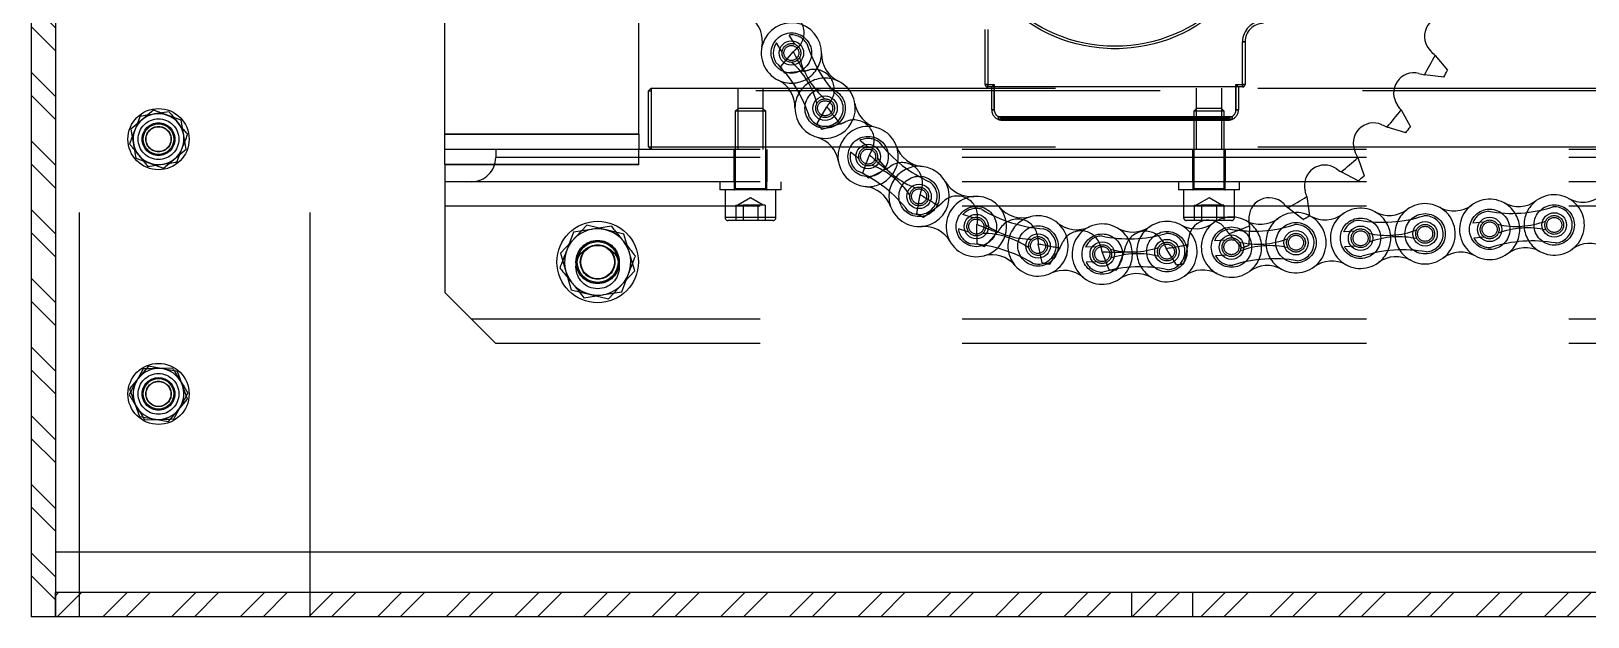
# Model space of a CAD drawing. Header units: metres. Extents: x 0 to 21025, y 0 to 14850.
# Drawn here: x 1870.8 to 2176.4, y 6190.9 to 6305.8 of the extents above; entities that cross this region are included whole.
import ezdxf

# ---------------------------------------------------------------- set-up
doc = ezdxf.new("R2010")
doc.units = ezdxf.units.M
doc.header["$LTSCALE"] = 25
doc.linetypes.add('HIDDEN2', pattern=[4.7625, 3.175, -1.5875])
for name, color, linetype in [('SHA', 7, 'Continuous'), ('SL4', 4, 'Continuous'), ('ST1', 7, 'HIDDEN2')]:
    doc.layers.add(name, color=color, linetype=linetype)

msp = doc.modelspace()

# ---------------------------------------------------------------- hatches: boundary and pattern name
at = {"layer": 'SHA'}
h = msp.add_hatch(dxfattribs=at)
h.set_pattern_fill('ANSI32', color=256, angle=90, style=0)
h.set_pattern_definition([(135, (-2913.5705, 2928.034), (-6.735192, -6.735192), []), (135, (-2913.5705, 2932.524), (-6.735192, -6.735192), [])])
h.paths.add_polyline_path([(1875.564, 6434.865), (1870.802, 6434.865), (1870.802, 6190.865), (1875.564, 6190.865)], flags=0)
h = msp.add_hatch(dxfattribs=at)
h.set_pattern_fill('ANSI32', color=256, style=0)
h.set_pattern_definition([(45, (-2913.5705, 2928.034), (-6.735192, 6.735192), []), (45, (-2909.08, 2928.034), (-6.735192, 6.735192), [])])
h.paths.add_polyline_path([(1875.564, 6190.865), (2875.564, 6190.865), (2875.564, 6195.628), (1875.564, 6195.628)], flags=0)

# ---------------------------------------------------------------- linework, layer by layer
at = {"layer": 'SL4'}
for p, q in [((1870.802, 6434.865), (1870.802, 6190.865)), ((1875.564, 6434.865), (1875.564, 6190.865)), ((2146.372, 6301.065), (2148.795, 6298.137)), ((2148.077, 6296.82), (2144.304, 6297.272)), ((1892.171, 6289.115), (1891.135, 6286.42)), ((1897.874, 6290.014), (1895.023, 6289.564)), ((2139.685, 6290.361), (2141.546, 6287.047)), ((2140.604, 6285.88), (2136.972, 6286.999)), ((1899.432, 6280.136), (1900.468, 6282.83)), ((1893.729, 6279.237), (1896.58, 6279.686)), ((2131.194, 6281.023), (2132.433, 6277.43)), ((2131.298, 6276.45), (2127.924, 6278.199)), ((2121.171, 6273.352), (2121.75, 6269.595)), ((2118.809, 6270.107), (2117.45, 6271.157)), ((1984.69, 6267.521), (1980.983, 6266.936)), ((1977.276, 6266.351), (1975.929, 6262.849)), ((1986.715, 6254.679), (1988.062, 6258.182)), ((1979.301, 6253.51), (1983.008, 6254.095)), ((1892.773, 6239.54), (1891.402, 6237)), ((1898.544, 6239.706), (1895.658, 6239.623)), ((1898.831, 6229.71), (1900.202, 6232.251)), ((1893.06, 6229.544), (1895.945, 6229.627)), ((1875.564, 6203.628), (2875.564, 6203.628)), ((1875.564, 6190.865), (1875.564, 6195.628)), ((2875.564, 6195.628), (1875.564, 6195.628)), ((1875.564, 6190.865), (1870.802, 6190.865)), ((2875.564, 6190.865), (1875.564, 6190.865))]:
    msp.add_line(p, q, dxfattribs=at)
for centre, radius in [((2020.026, 6301.541), 2.399), ((2026.64, 6290.699), 2.398), ((1895.802, 6284.625), 6), ((1895.802, 6284.625), 3), ((1895.802, 6284.625), 2.446), ((2035.084, 6281.213), 2.399), ((2045.086, 6273.386), 2.398), ((2169.75, 6267.79), 2.398), ((1981.996, 6260.515), 8), ((2056.325, 6267.472), 2.399), ((2131.74, 6265.174), 2.398), ((2144.41, 6266.046), 2.399), ((2157.08, 6266.918), 2.399), ((1981.996, 6260.515), 4), ((2068.439, 6263.659), 2.398), ((2081.039, 6262.07), 2.398), ((2093.73, 6262.557), 2.399), ((2106.4, 6263.43), 2.398), ((2119.07, 6264.302), 2.399), ((1981.996, 6260.515), 3.309), ((1895.802, 6234.625), 6), ((1895.802, 6234.625), 3), ((1895.802, 6234.625), 2.446)]:
    msp.add_circle(centre, radius, dxfattribs=at)
for centre, radius, start, end in [((2008.417, 6303.867), 5.92, 348.66756, 53.53418), ((2020.026, 6301.541), 5.92, 358.95319, 243.81981), ((2148.288, 6304.764), 4, 86.60088, 226.4608), ((2031.864, 6301.324), 5.92, 178.95319, 243.81981), ((2083.564, 6332.865), 70.4, 329.62961, 333.14635), ((2131.533, 6286.319), 20.92, 44.82005, 47.99733), ((2142.23, 6293.659), 4, 76.31516, 216.17508), ((2148.669, 6317.731), 20.92, 254.77863, 257.95591), ((2083.564, 6332.865), 73.9, 330.80648, 331.96948), ((2014.802, 6290.915), 5.92, 358.95319, 63.81981), ((2026.64, 6290.699), 5.92, 178.95319, 63.81981), ((2038.327, 6292.6), 5.92, 189.23882, 254.10544), ((1895.802, 6284.625), 5, 98.96103, 158.96103), ((1895.802, 6284.625), 5, 38.96103, 98.96103), ((2083.564, 6332.865), 70.4, 319.3439, 322.86063), ((2122.451, 6278.501), 20.92, 34.53434, 37.71162), ((1895.802, 6284.625), 5, 158.96103, 218.96103), ((1895.802, 6284.625), 5, 338.96103, 38.96103), ((2035.084, 6281.213), 5.92, 19.52446, 264.39108), ((2134.287, 6283.814), 4, 66.02945, 205.88937), ((2144.92, 6306.35), 20.92, 244.49292, 247.6702), ((2083.564, 6332.865), 73.9, 320.52077, 321.68376), ((1895.802, 6284.625), 5, 278.96103, 338.96103), ((2023.398, 6279.312), 5.92, 9.23882, 74.10544), ((2046.244, 6285.17), 5.92, 199.52446, 264.39108), ((1895.802, 6284.625), 5, 218.96103, 278.96103), ((2045.086, 6273.386), 5.92, 199.52446, 84.39108), ((2124.713, 6275.545), 4, 55.74373, 195.60365), ((2083.564, 6332.865), 70.4, 309.05818, 312.57492), ((2112.119, 6272.431), 20.92, 24.24862, 27.4259), ((2055.36, 6279.272), 5.92, 209.8101, 274.67672), ((2139.2, 6295.82), 20.92, 234.2072, 237.38448), ((2083.564, 6332.865), 73.9, 310.23506, 311.39805), ((2033.927, 6269.429), 5.92, 19.52446, 84.39108), ((2056.325, 6267.472), 5.92, 40.09574, 284.96236), ((2113.817, 6269.119), 4, 45.45802, 185.31794), ((2083.564, 6332.865), 70.4, 298.77247, 302.28921), ((2100.869, 6268.304), 20.92, 13.96291, 17.14019), ((2169.75, 6267.79), 5.92, 241.5043, 126.37092), ((2175.399, 6278.196), 5.92, 241.5043, 306.37092), ((2065.382, 6275.097), 5.92, 220.09574, 284.96236), ((2119.07, 6264.302), 5.92, 241.5043, 126.37092), ((2131.691, 6286.482), 20.92, 223.92149, 227.09877), ((2131.74, 6265.174), 5.92, 61.5043, 306.37092), ((2137.389, 6275.579), 5.92, 241.5043, 306.37092), ((2144.41, 6266.046), 5.92, 241.5043, 126.37092), ((2150.059, 6276.452), 5.92, 241.5043, 306.37092), ((2157.08, 6266.918), 5.92, 61.5043, 306.37092), ((2162.729, 6277.324), 5.92, 241.5043, 306.37092), ((1981.996, 6260.515), 6.5, 98.96103, 158.96103), ((1981.996, 6260.515), 6.5, 38.96103, 98.96103), ((2046.052, 6261.586), 5.92, 29.8101, 94.67672), ((2068.439, 6263.659), 5.92, 220.09574, 104.96236), ((2075.989, 6272.779), 5.92, 230.38137, 295.24799), ((2081.039, 6262.07), 5.92, 59.76485, 304.63147), ((2087.001, 6272.3), 5.92, 239.76485, 304.63147), ((2093.73, 6262.557), 5.92, 239.76485, 124.63147), ((2099.379, 6272.963), 5.92, 241.5043, 306.37092), ((2101.948, 6264.742), 4, 69.72803, 144.19633), ((2106.4, 6263.43), 5.92, 61.5043, 306.37092), ((2112.049, 6273.835), 5.92, 241.5043, 306.37092), ((2089.064, 6266.251), 20.92, 5.69277, 6.85447), ((2124.719, 6274.707), 5.92, 241.5043, 306.37092), ((1981.996, 6260.515), 6.5, 338.96103, 38.96103), ((2176.771, 6258.257), 5.92, 61.5043, 126.37092), ((1981.996, 6260.515), 6.5, 158.96103, 218.96103), ((2059.382, 6256.033), 5.92, 40.09574, 104.96236), ((2138.761, 6255.64), 5.92, 61.5043, 126.37092), ((2151.431, 6256.512), 5.92, 61.5043, 126.37092), ((2164.101, 6257.384), 5.92, 61.5043, 126.37092), ((1981.996, 6260.515), 6.5, 278.96103, 338.96103), ((2073.489, 6252.95), 5.92, 50.38137, 115.24799), ((2087.768, 6252.328), 5.92, 59.76485, 124.63147), ((2100.751, 6253.024), 5.92, 61.5043, 126.37092), ((2113.421, 6253.896), 5.92, 61.5043, 126.37092), ((2126.091, 6254.768), 5.92, 61.5043, 126.37092), ((1981.996, 6260.515), 6.5, 218.96103, 278.96103), ((1895.802, 6234.625), 5, 91.64558, 151.64558), ((1895.802, 6234.625), 5, 31.64558, 91.64558), ((1895.802, 6234.625), 5, 151.64558, 211.64558), ((1895.802, 6234.625), 5, 331.64558, 31.64558), ((1895.802, 6234.625), 5, 211.64558, 271.64558), ((1895.802, 6234.625), 5, 271.64558, 331.64558)]:
    msp.add_arc(centre, radius, start, end, dxfattribs=at)
for points, knots in [([(1895.023, 6289.564), (1894.955, 6289.554), (1893.992, 6289.402), (1893.049, 6289.253), (1892.171, 6289.115)], [0, 0, 0, 0, 0.07020058, 1, 1, 1, 1]), ([(1897.874, 6290.014), (1898.027, 6289.826), (1898.618, 6289.094), (1899.233, 6288.334), (1899.69, 6287.769)], [0, 0, 0, 0, 0.2575513, 1, 1, 1, 1]), ([(1891.135, 6286.42), (1891.11, 6286.356), (1890.76, 6285.447), (1890.417, 6284.555), (1890.099, 6283.726)], [0, 0, 0, 0, 0.0702006, 1, 1, 1, 1]), ([(1899.69, 6287.769), (1899.855, 6287.565), (1900.469, 6286.805), (1901.067, 6286.066), (1901.505, 6285.525)], [0, 0, 0, 0, 0.2686336, 1, 1, 1, 1]), ([(1900.468, 6282.83), (1900.493, 6282.894), (1900.843, 6283.804), (1901.186, 6284.696), (1901.505, 6285.525)], [0, 0, 0, 0, 0.0702006, 1, 1, 1, 1]), ([(1890.099, 6283.726), (1890.251, 6283.538), (1890.843, 6282.806), (1891.457, 6282.046), (1891.914, 6281.481)], [0, 0, 0, 0, 0.2575513, 1, 1, 1, 1]), ([(1891.914, 6281.481), (1892.079, 6281.277), (1892.693, 6280.517), (1893.291, 6279.778), (1893.729, 6279.237)], [0, 0, 0, 0, 0.2686336, 1, 1, 1, 1]), ([(1896.58, 6279.686), (1896.648, 6279.697), (1897.611, 6279.849), (1898.555, 6279.998), (1899.432, 6280.136)], [0, 0, 0, 0, 0.0702006, 1, 1, 1, 1]), ([(1980.983, 6266.936), (1980.895, 6266.922), (1979.644, 6266.725), (1978.417, 6266.531), (1977.276, 6266.351)], [0, 0, 0, 0, 0.07021477, 1, 1, 1, 1]), ([(1984.69, 6267.521), (1984.888, 6267.276), (1985.658, 6266.324), (1986.457, 6265.336), (1987.05, 6264.602)], [0, 0, 0, 0, 0.25755135, 1, 1, 1, 1]), ([(1987.05, 6264.602), (1987.265, 6264.337), (1988.063, 6263.349), (1988.841, 6262.388), (1989.41, 6261.684)], [0, 0, 0, 0, 0.2686336, 1, 1, 1, 1]), ([(1975.929, 6262.849), (1975.897, 6262.766), (1975.442, 6261.583), (1974.996, 6260.424), (1974.582, 6259.346)], [0, 0, 0, 0, 0.0702148, 1, 1, 1, 1]), ([(1988.062, 6258.182), (1988.094, 6258.265), (1988.549, 6259.448), (1988.995, 6260.607), (1989.41, 6261.684)], [0, 0, 0, 0, 0.0702148, 1, 1, 1, 1]), ([(1974.582, 6259.346), (1974.78, 6259.101), (1975.549, 6258.15), (1976.348, 6257.162), (1976.941, 6256.428)], [0, 0, 0, 0, 0.2575513, 1, 1, 1, 1]), ([(1976.941, 6256.428), (1977.156, 6256.163), (1977.955, 6255.175), (1978.732, 6254.213), (1979.301, 6253.51)], [0, 0, 0, 0, 0.2686336, 1, 1, 1, 1]), ([(1983.008, 6254.095), (1983.096, 6254.109), (1984.348, 6254.306), (1985.575, 6254.499), (1986.715, 6254.679)], [0, 0, 0, 0, 0.07021477, 1, 1, 1, 1]), ([(1895.658, 6239.623), (1895.59, 6239.621), (1894.615, 6239.593), (1893.66, 6239.566), (1892.773, 6239.54)], [0, 0, 0, 0, 0.07020058, 1, 1, 1, 1]), ([(1898.544, 6239.706), (1898.671, 6239.5), (1899.164, 6238.699), (1899.677, 6237.867), (1900.058, 6237.249)], [0, 0, 0, 0, 0.2575513, 1, 1, 1, 1]), ([(1891.402, 6237), (1891.369, 6236.94), (1890.906, 6236.082), (1890.452, 6235.241), (1890.031, 6234.46)], [0, 0, 0, 0, 0.0702006, 1, 1, 1, 1]), ([(1900.058, 6237.249), (1900.196, 6237.025), (1900.709, 6236.193), (1901.208, 6235.383), (1901.573, 6234.791)], [0, 0, 0, 0, 0.2686336, 1, 1, 1, 1]), ([(1890.031, 6234.46), (1890.158, 6234.253), (1890.651, 6233.452), (1891.164, 6232.62), (1891.545, 6232.002)], [0, 0, 0, 0, 0.2575513, 1, 1, 1, 1]), ([(1900.202, 6232.251), (1900.234, 6232.311), (1900.697, 6233.169), (1901.151, 6234.009), (1901.573, 6234.791)], [0, 0, 0, 0, 0.07020058, 1, 1, 1, 1]), ([(1891.545, 6232.002), (1891.683, 6231.779), (1892.195, 6230.947), (1892.695, 6230.137), (1893.06, 6229.544)], [0, 0, 0, 0, 0.2686336, 1, 1, 1, 1]), ([(1895.945, 6229.627), (1896.014, 6229.629), (1896.988, 6229.657), (1897.943, 6229.685), (1898.831, 6229.71)], [0, 0, 0, 0, 0.0702006, 1, 1, 1, 1])]:
    msp.add_open_spline(points, degree=3, knots=knots, dxfattribs=at)
at = {"layer": 'ST1'}
for p, q in [((1880.327, 6190.865), (1880.327, 6434.865)), ((1925.564, 6190.865), (1925.564, 6434.865)), ((1951.996, 6285.615), (1951.996, 6380.115)), ((1990.096, 6285.615), (1990.096, 6380.115)), ((2020.71, 6303.254), (2019.604, 6305.067)), ((2058.064, 6295.365), (2058.064, 6306.155)), ((2058.564, 6306.155), (2058.564, 6295.365)), ((2108.564, 6295.365), (2108.564, 6303.715)), ((2108.564, 6303.715), (2109.064, 6303.715)), ((2109.064, 6303.715), (2108.564, 6303.715)), ((2109.064, 6303.715), (2109.064, 6295.365)), ((2018.19, 6301.717), (2017.084, 6303.53)), ((2017.941, 6298.882), (2020.398, 6301.782)), ((2022.423, 6297.966), (2018.645, 6297.557)), ((1992.496, 6294.615), (1991.996, 6294.115)), ((1992.496, 6294.615), (1992.496, 6294.115)), ((1992.496, 6294.615), (2211.496, 6294.615)), ((2009.496, 6294.615), (2009.496, 6282.615)), ((2014.496, 6282.615), (2014.496, 6294.615)), ((2058.564, 6295.365), (2058.064, 6295.365)), ((2058.064, 6295.365), (2058.564, 6295.365)), ((2058.564, 6295.365), (2058.564, 6294.865)), ((2058.564, 6295.365), (2059.839, 6295.365)), ((2058.564, 6294.865), (2058.564, 6295.365)), ((2059.339, 6294.865), (2058.564, 6294.865)), ((2059.839, 6295.365), (2059.339, 6294.865)), ((2059.339, 6290.405), (2059.339, 6294.865)), ((2059.839, 6294.865), (2059.339, 6294.865)), ((2059.839, 6295.365), (2059.839, 6290.405)), ((2059.839, 6290.405), (2059.839, 6294.865)), ((2107.289, 6294.865), (2059.839, 6294.865)), ((2099.496, 6294.615), (2099.496, 6282.615)), ((2104.496, 6282.615), (2104.496, 6294.615)), ((2107.289, 6290.405), (2107.289, 6295.365)), ((2107.289, 6295.365), (2107.789, 6294.865)), ((2107.289, 6295.365), (2108.564, 6295.365)), ((2107.289, 6294.865), (2107.289, 6290.405)), ((2107.789, 6294.865), (2107.289, 6294.865)), ((2107.789, 6294.865), (2107.789, 6290.405)), ((2108.564, 6294.865), (2107.789, 6294.865)), ((2108.564, 6295.365), (2109.064, 6295.365)), ((2108.564, 6295.365), (2108.564, 6294.865)), ((2109.064, 6295.365), (2108.564, 6295.365)), ((2108.564, 6294.865), (2108.564, 6295.365)), ((1991.996, 6294.115), (1992.496, 6294.115)), ((1991.996, 6283.115), (1991.996, 6294.115)), ((1992.496, 6294.115), (1992.496, 6283.115)), ((2211.496, 6294.115), (1992.496, 6294.115)), ((1894.799, 6290.311), (1890.376, 6286.6)), ((1900.224, 6288.336), (1894.799, 6290.311)), ((1901.227, 6282.651), (1900.224, 6288.336)), ((2009.55, 6290.665), (2008.996, 6290.111)), ((2014.996, 6290.111), (2008.996, 6290.111)), ((2008.996, 6290.111), (2008.996, 6274.915)), ((2014.441, 6290.665), (2009.55, 6290.665)), ((2014.996, 6290.111), (2014.441, 6290.665)), ((2014.996, 6274.915), (2014.996, 6290.111)), ((2025.064, 6287.711), (2026.963, 6291.003)), ((2059.839, 6290.405), (2059.339, 6290.405)), ((2059.839, 6290.405), (2059.339, 6290.405)), ((2059.339, 6290.405), (2059.839, 6290.405)), ((2059.339, 6290.405), (2059.839, 6290.405)), ((2106.587, 6288.546), (2060.541, 6288.546)), ((2060.541, 6288.546), (2060.542, 6288.545)), ((2060.657, 6289.045), (2106.472, 6289.045)), ((2061.117, 6288.382), (2106.011, 6288.382)), ((2061.119, 6288.382), (2061.117, 6288.382)), ((2061.119, 6288.382), (2106.03, 6288.382)), ((2105.944, 6288.882), (2061.184, 6288.882)), ((2061.184, 6288.882), (2105.944, 6288.882)), ((2099.55, 6290.665), (2098.996, 6290.111)), ((2104.996, 6290.111), (2098.996, 6290.111)), ((2098.996, 6290.111), (2098.996, 6274.915)), ((2104.441, 6290.665), (2099.55, 6290.665)), ((2104.996, 6290.111), (2104.441, 6290.665)), ((2104.996, 6274.915), (2104.996, 6290.111)), ((2106.011, 6288.382), (2106.009, 6288.382)), ((2106.586, 6288.545), (2106.587, 6288.546)), ((2107.289, 6290.405), (2107.789, 6290.405)), ((2107.289, 6290.405), (2107.789, 6290.405)), ((2107.789, 6290.405), (2107.289, 6290.405)), ((2107.789, 6290.405), (2107.289, 6290.405)), ((1890.376, 6286.6), (1891.379, 6280.914)), ((1990.096, 6285.615), (1951.996, 6285.615)), ((1951.996, 6285.615), (1951.996, 6285.585)), ((1951.996, 6279.645), (1951.996, 6285.585)), ((1951.996, 6285.585), (1990.096, 6285.585)), ((1990.096, 6285.615), (1990.096, 6285.585)), ((1990.096, 6285.585), (1990.096, 6282.615)), ((2029.637, 6287.61), (2025.993, 6286.533)), ((1896.804, 6278.94), (1901.227, 6282.651)), ((1990.096, 6282.615), (1951.996, 6282.615)), ((1961.996, 6282.615), (1961.996, 6281.023)), ((1990.096, 6279.615), (1990.096, 6282.615)), ((2251.996, 6282.615), (1990.096, 6282.615)), ((1991.996, 6283.115), (1992.496, 6282.615)), ((1991.996, 6283.115), (1992.496, 6283.115)), ((1992.496, 6283.115), (1992.496, 6282.615)), ((1992.496, 6283.115), (2211.496, 6283.115)), ((2008.746, 6282.615), (2008.746, 6276.265)), ((2015.246, 6276.265), (2015.246, 6282.615)), ((2035.122, 6283.057), (2033.449, 6284.366)), ((2098.746, 6282.615), (2098.746, 6276.265)), ((2105.246, 6276.265), (2105.246, 6282.615)), ((1891.379, 6280.914), (1896.804, 6278.94)), ((1990.096, 6279.645), (1951.996, 6279.645)), ((1951.996, 6279.645), (1951.996, 6279.615)), ((1990.096, 6279.615), (1951.996, 6279.615)), ((1951.996, 6279.615), (1951.996, 6254.515)), ((2251.996, 6281.023), (1961.996, 6281.023)), ((2033.303, 6280.732), (2031.63, 6282.041)), ((2034.067, 6277.991), (2035.347, 6281.569)), ((2251.996, 6276.265), (1951.996, 6276.265)), ((2005.996, 6276.265), (2005.996, 6274.665)), ((2008.796, 6276.265), (2008.796, 6274.665)), ((2015.196, 6274.665), (2015.196, 6276.265)), ((2017.996, 6274.665), (2017.996, 6276.265)), ((2038.585, 6278.708), (2035.191, 6276.997)), ((2095.996, 6276.265), (2095.996, 6274.665)), ((2098.796, 6276.265), (2098.796, 6274.665)), ((2105.196, 6274.665), (2105.196, 6276.265)), ((2107.996, 6274.665), (2107.996, 6276.265)), ((2017.996, 6274.665), (2005.996, 6274.665)), ((2006.996, 6274.665), (2006.996, 6269.265)), ((2009.041, 6274.915), (2014.95, 6274.915)), ((2011.996, 6273.114), (2009.486, 6271.665)), ((2014.506, 6271.665), (2011.996, 6273.114)), ((2016.996, 6269.265), (2016.996, 6274.665)), ((2044.661, 6270.034), (2045.282, 6273.784)), ((2107.996, 6274.665), (2095.996, 6274.665)), ((2096.996, 6274.665), (2096.996, 6269.265)), ((2099.041, 6274.915), (2104.95, 6274.915)), ((2101.996, 6273.114), (2099.486, 6271.665)), ((2104.506, 6271.665), (2101.996, 6273.114)), ((2106.996, 6269.265), (2106.996, 6274.665)), ((2251.996, 6271.503), (1951.996, 6271.503)), ((2009.097, 6271.665), (2009.822, 6271.665)), ((2009.097, 6271.665), (2009.097, 6268.665)), ((2009.822, 6271.665), (2010.547, 6271.665)), ((2010.547, 6271.665), (2010.547, 6268.665)), ((2011.996, 6271.665), (2010.547, 6271.665)), ((2013.445, 6271.665), (2011.996, 6271.665)), ((2013.445, 6271.665), (2013.445, 6268.665)), ((2014.169, 6271.665), (2013.445, 6271.665)), ((2014.894, 6271.665), (2014.169, 6271.665)), ((2014.894, 6271.665), (2014.894, 6268.665)), ((2048.978, 6271.547), (2045.944, 6269.258)), ((2099.097, 6271.665), (2099.822, 6271.665)), ((2099.097, 6271.665), (2099.097, 6268.665)), ((2099.822, 6271.665), (2100.547, 6271.665)), ((2101.996, 6271.665), (2100.547, 6271.665)), ((2100.547, 6271.665), (2100.547, 6268.665)), ((2103.445, 6271.665), (2101.996, 6271.665)), ((2103.445, 6271.665), (2103.445, 6268.665)), ((2104.169, 6271.665), (2103.445, 6271.665)), ((2104.894, 6271.665), (2104.169, 6271.665)), ((2104.894, 6271.665), (2104.894, 6268.665)), ((2120.458, 6268.833), (2118.809, 6270.107)), ((1979.872, 6267.714), (1974.699, 6262.275)), ((1987.168, 6265.954), (1979.872, 6267.714)), ((2016.984, 6269.265), (2007.007, 6269.265)), ((2016.396, 6268.665), (2007.596, 6268.665)), ((2054.826, 6266.396), (2052.8, 6267.034)), ((2055.712, 6269.212), (2053.686, 6269.85)), ((2056.505, 6264.098), (2056.446, 6267.898)), ((2106.984, 6269.265), (2097.007, 6269.265)), ((2106.396, 6268.665), (2097.596, 6268.665)), ((2109.94, 6267.593), (2109.839, 6263.794)), ((2155.874, 6268.314), (2153.756, 6268.169)), ((1989.292, 6258.755), (1987.168, 6265.954)), ((2060.482, 6266.357), (2057.906, 6263.563)), ((2069.218, 6260.371), (2068.482, 6264.1)), ((2097.862, 6263.932), (2097.083, 6260.212)), ((2105.194, 6264.826), (2103.075, 6264.68)), ((2108.431, 6263.275), (2105.887, 6266.098)), ((2130.534, 6266.57), (2128.416, 6266.424)), ((2156.077, 6265.369), (2153.958, 6265.224)), ((1974.699, 6262.275), (1976.823, 6255.077)), ((2072.729, 6263.304), (2070.693, 6260.095)), ((2079.877, 6263.503), (2077.754, 6263.421)), ((2082.393, 6258.975), (2081.003, 6262.512)), ((2085.324, 6262.487), (2083.893, 6258.966)), ((2095.606, 6259.953), (2093.606, 6263.185)), ((2105.397, 6261.881), (2103.278, 6261.735)), ((2130.737, 6263.625), (2128.618, 6263.479)), ((1984.12, 6253.317), (1989.292, 6258.755)), ((2079.99, 6260.553), (2077.868, 6260.471)), ((1976.823, 6255.077), (1984.12, 6253.317)), ((1961.996, 6244.515), (1951.996, 6254.515)), ((2251.996, 6249.273), (1957.238, 6249.273)), ((2251.996, 6244.515), (1961.996, 6244.515)), ((1893.827, 6240.051), (1890.116, 6235.628)), ((1899.513, 6239.048), (1893.827, 6240.051)), ((1901.487, 6233.623), (1899.513, 6239.048)), ((1890.116, 6235.628), (1892.091, 6230.203)), ((1897.776, 6229.2), (1901.487, 6233.623)), ((1892.091, 6230.203), (1897.776, 6229.2)), ((1875.564, 6203.628), (2875.564, 6203.628)), ((2086.802, 6195.628), (2086.802, 6190.865)), ((2098.802, 6190.865), (2098.802, 6195.628))]:
    msp.add_line(p, q, dxfattribs=at)
at = {"layer": 'ST1', "flags": 128}
for points in [[(2098.704, 6267.082), (2098.251, 6266.269), (2097.963, 6265.088)], [(2105.218, 6267.046), (2104.375, 6267.922), (2103.334, 6268.494)]]:
    msp.add_lwpolyline(points, dxfattribs=at)
at = {"layer": 'ST1'}
for centre, radius in [((2083.564, 6332.865), 30.5), ((2083.564, 6332.865), 30.5), ((2083.564, 6332.865), 30), ((2020.026, 6301.541), 3.96), ((2020.026, 6301.541), 1.845), ((2020.026, 6301.541), 1.476), ((2026.64, 6290.699), 3.96), ((2026.64, 6290.699), 1.845), ((2026.64, 6290.699), 1.476), ((1895.802, 6284.625), 4), ((1895.802, 6284.625), 3.2), ((1895.802, 6284.625), 2.5), ((2035.084, 6281.213), 3.96), ((2035.084, 6281.213), 1.845), ((2035.084, 6281.213), 1.476), ((2045.086, 6273.386), 3.96), ((2045.086, 6273.386), 1.845), ((2045.086, 6273.386), 1.476), ((2056.325, 6267.472), 3.96), ((2144.41, 6266.046), 3.96), ((2157.08, 6266.918), 3.96), ((2169.75, 6267.79), 3.96), ((2056.325, 6267.472), 1.845), ((2056.325, 6267.472), 1.476), ((2068.439, 6263.659), 3.96), ((2106.4, 6263.43), 3.96), ((2119.07, 6264.302), 3.96), ((2131.74, 6265.174), 3.96), ((2131.74, 6265.174), 1.845), ((2144.41, 6266.046), 1.845), ((2144.41, 6266.046), 1.476), ((2157.08, 6266.918), 1.845), ((2157.08, 6266.918), 1.476), ((2169.75, 6267.79), 1.845), ((2169.75, 6267.79), 1.476), ((1981.996, 6260.515), 4.25), ((1981.996, 6260.515), 4.2), ((1981.996, 6260.515), 3.4), ((2068.439, 6263.659), 1.845), ((2068.439, 6263.659), 1.476), ((2081.039, 6262.07), 3.96), ((2081.039, 6262.07), 1.845), ((2093.73, 6262.557), 3.96), ((2093.73, 6262.557), 1.845), ((2093.73, 6262.557), 1.476), ((2106.4, 6263.43), 1.845), ((2106.4, 6263.43), 1.476), ((2119.07, 6264.302), 1.845), ((2119.07, 6264.302), 1.476), ((2131.74, 6265.174), 1.476), ((1981.996, 6259.515), 4.25), ((2081.039, 6262.07), 1.476), ((1895.802, 6234.625), 4), ((1895.802, 6234.625), 3.2), ((1895.802, 6234.625), 2.5)]:
    msp.add_circle(centre, radius, dxfattribs=at)
for centre, radius, start, end in [((2018.525, 6305.503), 4, 312.88659, 92.74651), ((2112.714, 6303.715), 4.15, 90, 180), ((2112.714, 6303.715), 4.15, 90, 180), ((2112.714, 6303.715), 3.65, 90, 180), ((2020.026, 6301.541), 3.552, 31.3865, 96.83314), ((2020.026, 6301.541), 3.552, 145.93986, 211.3865), ((2020.026, 6301.541), 5.92, 243.81979, 358.95322), ((2035.068, 6286.868), 20.92, 131.35006, 134.52734), ((2083.564, 6332.865), 70.4, 206.20104, 209.71778), ((2037.293, 6304.636), 16.175, 194.3795, 228.3935), ((2048.172, 6311.274), 26.322, 197.42665, 225.34635), ((1998.494, 6280.966), 26.322, 17.42665, 45.34635), ((2083.564, 6332.865), 73.9, 207.37791, 208.54091), ((2009.374, 6287.603), 16.175, 14.3795, 48.3935), ((2018.291, 6318.474), 20.92, 281.39148, 284.56876), ((2024.456, 6294.33), 4, 323.17231, 103.03223), ((2026.64, 6290.699), 5.92, 63.8198, 178.95319), ((2058.564, 6295.365), 0.5, 180, 270), ((2108.564, 6295.365), 0.5, 270, 0), ((2026.64, 6290.699), 3.552, 211.3865, 31.3865), ((2044.06, 6278.948), 20.92, 141.63577, 144.81305), ((2083.564, 6332.865), 70.4, 216.48676, 220.00349), ((2032.286, 6284.395), 4, 333.45802, 113.31794), ((2061.379, 6290.405), 2.04, 180, 245.77191), ((2061.379, 6290.405), 1.54, 180, 242.02448), ((2061.379, 6290.405), 1.54, 180, 262.72429), ((2061.379, 6290.405), 1.54, 180, 262.71438), ((2061.379, 6290.405), 1.54, 180, 242.02448), ((2061.379, 6290.405), 2.04, 245.77191, 262.62675), ((2105.749, 6290.405), 1.54, 277.27571, 0), ((2105.749, 6290.405), 1.54, 277.28562, 0), ((2105.749, 6290.405), 2.04, 277.37325, 294.22809), ((2105.749, 6290.405), 1.54, 297.97552, 0), ((2105.749, 6290.405), 1.54, 297.97552, 0), ((2105.749, 6290.405), 2.04, 294.22809, 0), ((2083.564, 6332.865), 73.9, 217.66363, 218.82662), ((2021.91, 6307.05), 20.92, 291.67719, 294.85447), ((2035.084, 6281.213), 3.552, 51.95777, 117.40441), ((2035.084, 6281.213), 5.92, 264.39112, 19.52438), ((2054.323, 6272.761), 20.92, 151.92149, 155.09877), ((2058.016, 6300.215), 26.322, 217.99792, 245.91762), ((1957.238, 6281.023), 4.757, 270, 0), ((2035.084, 6281.213), 3.552, 166.51113, 231.95777), ((2083.564, 6332.865), 70.4, 226.77247, 230.28921), ((2030.008, 6264.421), 16.175, 34.95077, 68.96477), ((2050.162, 6290.178), 16.175, 214.95077, 248.96477), ((2027.51, 6296.456), 20.92, 301.96291, 305.14019), ((2045.086, 6273.386), 5.92, 84.39111, 199.52445), ((2041.765, 6276.018), 4, 343.74373, 123.60365), ((2022.155, 6254.384), 26.322, 37.99792, 65.91762), ((2083.564, 6332.865), 73.9, 227.94934, 229.11233), ((2045.086, 6273.386), 3.552, 231.95777, 51.95777), ((2008.746, 6274.915), 0.25, 270, 0), ((2015.246, 6274.915), 0.25, 180, 270), ((2065.525, 6268.505), 20.92, 162.2072, 165.38448), ((2083.564, 6332.865), 70.4, 237.05818, 240.57492), ((2052.587, 6269.468), 4, 354.02945, 133.88937), ((2098.746, 6274.915), 0.25, 270, 0), ((2105.246, 6274.915), 0.25, 180, 270), ((2083.564, 6332.865), 73.9, 238.23506, 239.39805), ((2034.912, 6287.033), 20.92, 312.24862, 315.4259), ((2056.325, 6267.472), 3.552, 72.52905, 137.97568), ((2071.117, 6293.32), 26.322, 238.5692, 266.4889), ((2056.325, 6267.472), 5.92, 284.96231, 40.09578), ((2131.74, 6265.174), 5.92, 306.37089, 61.50433), ((2144.41, 6266.046), 5.92, 126.37089, 241.50433), ((2157.08, 6266.918), 3.552, 93.93761, 159.38425), ((2161.417, 6296.382), 26.322, 259.97776, 287.89746), ((2157.08, 6266.918), 5.92, 306.37089, 61.50437), ((2169.75, 6267.79), 5.92, 126.37089, 241.50433), ((2169.75, 6267.79), 3.552, 273.93761, 93.93761), ((2007.596, 6269.265), 0.6, 180, 270), ((2016.396, 6269.265), 0.6, 270, 0), ((2056.325, 6267.472), 3.552, 187.08241, 252.52905), ((2077.306, 6266.318), 20.92, 172.49292, 175.6702), ((2083.564, 6332.865), 70.4, 247.3439, 250.86063), ((2067.291, 6281.163), 16.175, 235.52205, 269.53604), ((2043.878, 6279.082), 20.92, 322.53434, 325.71162), ((2064.405, 6264.955), 4, 4.31516, 144.17508), ((2068.439, 6263.659), 5.92, 104.96239, 220.09571), ((2068.439, 6263.659), 3.552, 252.52905, 72.52905), ((2081.039, 6262.07), 5.92, 304.63145, 59.76487), ((2093.73, 6262.557), 5.92, 124.63143, 239.76488), ((2097.596, 6269.265), 0.6, 180, 270), ((2106.4, 6263.43), 3.552, 93.93761, 159.38425), ((2122.635, 6278.634), 20.92, 213.63577, 216.81305), ((2083.564, 6332.865), 70.4, 288.48676, 292.00349), ((2110.737, 6292.894), 26.322, 259.97776, 287.89746), ((2106.396, 6269.265), 0.6, 270, 0), ((2106.4, 6263.43), 5.92, 306.37089, 61.50433), ((2089.064, 6266.251), 20.92, 3.67719, 5.69277), ((2119.07, 6264.302), 5.92, 126.37089, 241.50433), ((2119.07, 6264.302), 3.552, 273.93761, 93.93761), ((2083.564, 6332.865), 73.9, 299.94934, 301.11233), ((2131.74, 6265.174), 3.552, 93.93761, 159.38425), ((2136.077, 6294.638), 26.322, 259.97776, 287.89746), ((2144.41, 6266.046), 3.552, 273.93761, 93.93761), ((2162.292, 6283.668), 16.175, 256.93061, 290.94461), ((2164.538, 6251.04), 16.175, 76.93061, 110.94461), ((2053.647, 6237.811), 26.322, 58.5692, 86.4889), ((2083.564, 6332.865), 73.9, 248.52077, 249.68376), ((2057.473, 6249.967), 16.175, 55.52205, 89.53604), ((2089.289, 6266.271), 20.92, 182.77863, 185.95591), ((2083.564, 6332.865), 70.4, 257.62961, 261.14635), ((2054.119, 6272.86), 20.92, 332.82005, 335.99733), ((2076.839, 6262.626), 4, 14.60088, 154.4608), ((2081.039, 6262.07), 3.552, 92.19816, 157.6448), ((2086.269, 6291.389), 26.322, 258.23831, 286.15801), ((2089.489, 6262.554), 4, 24.88659, 164.74651), ((2112.324, 6272.529), 20.92, 203.35006, 206.52734), ((2093.73, 6262.557), 3.552, 272.19816, 92.19816), ((2083.564, 6332.865), 70.4, 278.20104, 281.71778), ((2077.081, 6266.34), 20.92, 353.39148, 356.56876), ((2111.612, 6280.179), 16.175, 256.93061, 290.94461), ((2136.952, 6281.924), 16.175, 256.93061, 290.94461), ((2139.198, 6249.296), 16.175, 76.93061, 110.94461), ((2157.08, 6266.918), 3.552, 208.49097, 273.93761), ((2165.413, 6238.326), 26.322, 79.97776, 107.89746), ((2101.088, 6268.363), 20.92, 193.06435, 196.24162), ((2083.564, 6332.865), 70.4, 267.91533, 271.43206), ((2086.757, 6278.654), 16.175, 255.19116, 289.20516), ((2088.012, 6245.974), 16.175, 75.19116, 109.20516), ((2065.306, 6268.567), 20.92, 343.10577, 346.28304), ((2106.4, 6263.43), 3.552, 208.49097, 273.93761), ((2114.733, 6234.838), 26.322, 79.97776, 107.89746), ((2113.858, 6247.552), 16.175, 76.93061, 110.94461), ((2083.564, 6332.865), 73.9, 289.66363, 290.82662), ((2131.74, 6265.174), 3.552, 208.49097, 273.93761), ((2140.073, 6236.582), 26.322, 79.97776, 107.89746), ((2083.564, 6332.865), 73.9, 258.80648, 259.96948), ((2081.039, 6262.07), 3.552, 206.75152, 272.19816), ((2088.501, 6233.239), 26.322, 78.23831, 106.15801), ((2083.564, 6332.865), 73.9, 269.0922, 270.25519), ((2083.564, 6332.865), 73.9, 279.37791, 280.54091)]:
    msp.add_arc(centre, radius, start, end, dxfattribs=at)
for points, knots in [([(2060.657, 6289.045), (2060.656, 6289.043), (2060.647, 6289.008), (2060.625, 6288.917), (2060.594, 6288.782), (2060.565, 6288.655), (2060.546, 6288.567), (2060.543, 6288.553), (2060.541, 6288.546)], [0, 0, 0, 0, 0.0084102, 0.140315, 0.3598046, 0.5745752, 0.7872506, 1, 1, 1, 1]), ([(2061.185, 6288.882), (2061.176, 6288.817), (2061.159, 6288.686), (2061.138, 6288.52), (2061.123, 6288.404), (2061.121, 6288.389), (2061.119, 6288.382)], [0, 0, 0, 0, 0.24999993, 0.49999991, 0.74999994, 1, 1, 1, 1]), ([(2105.944, 6288.882), (2105.952, 6288.817), (2105.969, 6288.686), (2105.99, 6288.52), (2106.006, 6288.404), (2106.008, 6288.389), (2106.009, 6288.382)], [0, 0, 0, 0, 0.24999993, 0.49999991, 0.74999994, 1, 1, 1, 1]), ([(2106.472, 6289.045), (2106.472, 6289.043), (2106.481, 6289.008), (2106.503, 6288.917), (2106.535, 6288.782), (2106.563, 6288.655), (2106.582, 6288.567), (2106.585, 6288.553), (2106.587, 6288.546)], [0, 0, 0, 0, 0.0084102, 0.140315, 0.3598046, 0.5745752, 0.7872506, 1, 1, 1, 1])]:
    msp.add_open_spline(points, degree=3, knots=knots, dxfattribs=at)

doc.saveas('drawing.dxf')
